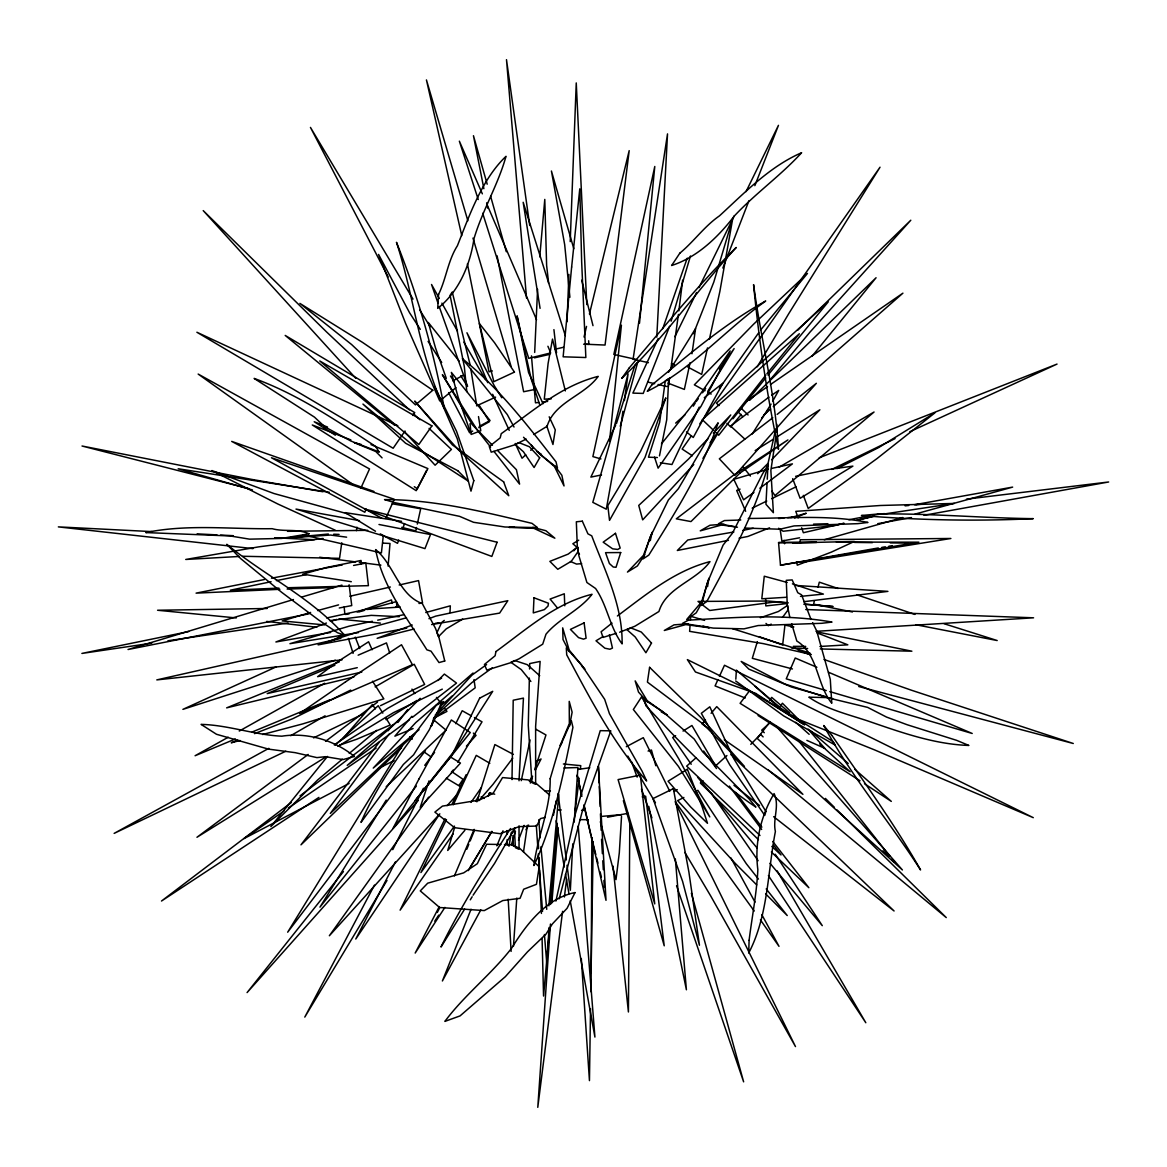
<?xml version="1.0" encoding="UTF-8"?>
<svg xmlns="http://www.w3.org/2000/svg" width="1167" height="1167" viewBox="0 0 1167 1167"><rect width="100%" height="100%" fill="white"/><g stroke="black" fill="none" stroke-linecap="round" stroke-linejoin="round"><path stroke-width="1.5" d="M629.815 822.049L628.415 1011.979L612.981 866.016M591.086 991.848L591.859 837.527M590.531 1008.638L589.452 1080.627L581.312 958.501M591.071 972.636L593.244 841.64M529.366 678.085L528.286 725.232L531.919 782.634L535.638 784.326L535.624 726.399L540.131 661.426L529.687 663.571L529.57 669.012M567.031 321.786L568.913 274.42M570.211 241.627L576.25 82.93L586.797 304.616M534.676 352.434L537.593 289.27M550.445 924.031L537.783 1107.337L562.596 911.354M551.48 902.383L551.918 893.368M449.981 612.529L450.316 605.833L425.765 612.529M572.778 843.829L570.342 890.261L567.016 865.287M767.069 482.788L765.946 504.29L773.385 512.692L770.862 470.403L775.865 437.246M767.259 479.214L768.105 463.095L775.617 429.514M656.773 337.117L667.524 133.884L633.083 359.246L648.414 362.66M513.48 946.218L516.791 898.094M621.53 816.433L619.312 852.756L616.001 879.626L600.334 821.743M735.823 679.179L736.392 670.135L781.438 708.661L833.019 741.614L835.28 745.13L783.684 715.911L735.706 680.988M549.073 927.502L546.754 962.979L544.42 934.504M550.576 904.454L557.213 823.45M574.208 822.079L577.913 767.536L563.938 767.974M690.105 624.651L689.624 631.347L763.378 643.644L811.342 654.541M690.456 619.619L690.689 616.264L704.591 620.392M548.884 905.825L558.789 794.537M551.845 902.995L558.045 827.505M388.1 566.097L390.011 543.472L382.805 543.107M539.752 256.871L544.785 199.411L546.623 265.463L548.65 283.289M549.642 928.057L543.559 996.034L542.086 938.574M639.487 323.274L654.789 166.473L613.827 354.462L635.986 359.392M609.553 441.053L621.413 325.17L592.88 456.603L600.947 458.923M383.301 535.58L381.405 552.939L302.88 534.778M782.736 644.169L784.953 625.089L793.823 626.971M678.421 314.448L670.792 369.268M678.873 310.845L682.637 280.197M564.39 896.971L566.637 878.97M575.171 810.627L579.211 778.243M580.335 769.257L580.772 765.654L563.384 763.991M622.915 411.28L619.721 434.416L606.286 509.191L592.807 502.35L612.179 434.678L628.065 373.892L624.389 400.587M691.987 353.761L695.561 328.656L668.574 372.2M341.771 542.786L339.553 558.337L242.809 556.265M668.283 386.875L669.537 378.079M523.502 851.954L527.382 825.332M776.653 432.009L776.799 424.204M356.416 530.649L356.971 527.207M707.538 586.68L708.923 578.234L701.6 601.88L686.677 619.531L696.218 612.821L702.855 601.034M791.168 627.35L791.737 623.907M508.958 846.279L511.409 832.086M569.525 726.137L572.122 712.191L569.219 701.352L569.35 723.584L560.16 745.553L561.838 742.708M553.421 815.412L556.221 800.737M659.472 455.874L666.722 419.784L668.676 378.575L665.278 380.894L659.676 422.177L648.473 457.201L657.357 457.537M690.076 362.674L684.358 389.413L668.049 383.155M521.255 780.665L530.124 739.936M707.494 347.926L701.688 374.403L687.815 367.051M709.419 339.101L719.864 291.458L732.701 218.681L713.825 282.006L693.461 333.747M416.531 527.499L415.773 530.912L401.725 527.353M417.29 524.085L420.703 508.739L392.243 503.794M555.9 901.07L575.243 814.26L600.246 730.659L610.808 730.834L582.158 811.794L559.212 898.75M650.296 540.569L652.193 532.21L643.44 555.375L627.452 572.078L637.401 565.966L644.738 554.602M584.04 337.015L586.534 326.41M589.437 314.04L629.188 150.645L605.06 345.053L585.878 344.236M814.449 600.757L813.574 604.141L852.464 611.989M817.994 587.249L819.322 582.173L838.125 588.504M476.865 801.817L494.866 744.561L513.378 754.407M671.113 321.188L690.456 255.996M511.336 845.039L515.449 831.254M757.368 641.602L752.307 658.319L792.437 668.954M616.439 423.606L634.906 365.256L637.722 362.164L620.26 426.276M434.022 717.778L431.294 726.224L441.345 705.437L452.169 695.97M530.329 783.072L532.575 776.201M534.807 769.33L545.966 734.962L535.741 729.185M454.707 827.199L447.734 850.451L464.904 830.262M662.768 328.671L687.188 258.243M398.706 540.029L397.524 543.326L380.223 533.844M402.805 528.505L404.555 523.575M524.1 825.375L518.469 840.24M722.854 268.045L748.937 200.753M669.581 326.337L643.207 393.425L632.864 393.104L658.173 338.59M754.845 185.67L778.462 125.336L746.049 191.621M471.06 909.253L442.395 980.966L480.819 909.852M466.785 849.299L468.813 844.31M470.155 840.984L474.196 831.021M489.659 792.772L488.317 796.098L489.659 792.772L494.706 794.187M429.033 780.854L420.222 807.374L460.454 763.058L450.01 756.697M496.865 845.827L503.006 830.802M454.401 875.906L474.138 829.358M366.205 509.045L364.804 512.24L231.708 441.403L373.936 491.438M385.796 518.44L394.227 499.243L271.459 457.756L381.915 518.323M360.895 488.054L369.531 468.959L198.157 374.067L352.74 484.422M717.968 679.544L715.065 685.904L745.232 697.997M719.412 676.364L724.488 665.248L1033.291 817.673L874.273 749.768L797.178 718.843M446.465 819.555L420.922 872.551L454.444 826.09M453.336 804.749L476.253 755.37L489.819 763.291M699.208 407.137L671.959 464.51L660.376 462.774M615.651 425.226L590.867 477.099L601.53 474.94M445.108 818.665L400.121 910.158L453.248 833.734M452.14 803.99L466.173 774.625M734.189 215.88L699.004 287.607M674.891 336.694L696.582 292.509M392.768 849.649L423.446 788.265M455.743 723.657L462.205 710.732L471.351 715.852M437.304 912.463L439.726 907.693M426.524 470.447L416.211 490.68L312.289 424.978L350.873 439.915M512.401 833.005L514.311 829.285M395.467 861.844L355.775 939.027L438.792 815.354M529.453 781.452L531.948 776.638M535.259 770.22L541.065 758.973L536.207 761.409M439.259 906.628L415.189 953.045L444.919 907.386M374.461 885.111L304.791 1017.099L387.006 880.443M514.866 827.943L494.589 863.39L473.087 895.206M771.081 404.118L752.219 433.978M772.773 401.069L778.71 390.405L771.752 395.19M525.967 829.766L528.622 825.054M702.957 458.427L717.676 433.57M757.266 366.774L788.571 313.952L880.02 167.202L699.821 423.811M451.293 773.152L453.146 770.045M457.8 762.255L482.015 721.819L474.4 717.559M386.219 800.11L319.948 907.138L416.342 786.106M468.332 870.611L491.803 831.619M469.455 868.452L491.89 831.342M464.656 909.093L440.995 947.006C461.169 905.884 485.91 867.081 510.519 828.526M470.286 899.83L472.154 896.752M707.8 391.31L734.131 348.583L719.383 369.21M403.607 743.35L287.68 932.2L425.474 750.571M451.527 293.092L450.097 295.309L464.306 366.584L466.815 391.587M693.256 406.174L695.211 403.14M434.766 921.142L438.734 915.132M459.025 785.333L463.066 779.323L451.512 771.475M475.611 800.97L478.66 796.507M405.007 430.988L393.148 448.259L196.887 332.245L397.816 425.707M471.016 802.4L481.373 787.579M691.491 435.685L682.141 449.047L692.352 455.772M412.724 415.452L414.737 412.593L285.2 335.425L394.738 425.372M719.397 388.421L758.696 332.755M760.767 329.823L807.476 273.414L753.692 324.105L694.35 384.833L705.043 390.712M428.61 797.192L329.357 935.744L439.842 813.837M696.188 401.623L698.304 398.676M702.519 392.783L705.67 388.363M780.373 706.05L782.43 703.234L799.132 720.039M782.532 617.372L788.221 609.685L787.565 605.41L778.374 611.508L760.33 617.766M710.076 442.658L730.761 414.941L713.343 433.132M749.55 690.747L740.097 703.322L850.145 771.752L819.759 743.977M769.607 700.185L771.708 697.385L789.534 712.731M512.736 758.142L492.999 784.355L478.762 800.781M389.195 734.014L330.334 813.428L415.379 733.241M397.918 722.475L407.735 709.492M424.744 765.333L434.576 752.394M770.001 721.833L757.237 738.434L902.412 869.969L775.895 725.874M379.304 742.154L300.984 844.835L401.623 747.609M388.115 730.732L392.52 725.028M440.44 705.597L443.606 701.527M765.742 375.249L718.726 435.233L716.202 432.826M661.426 443.956L695.459 401.185L730.163 350.946L701.017 406.32L658.115 468.142L654.512 457.085M343.448 871.559L247.083 992.592L418.267 800.416M732.949 418.793L765.756 377.889M768.032 375.074L828.205 301.917L716.465 403.155L719.003 405.562M766.865 373.878L799.351 333.777L703.599 418.399M761.657 418.165L768.528 409.719M812.042 356.241L876.067 277.746L749.637 400.325M741.249 414.402L730.746 426.976L726.983 423.329M770.41 379.494L810.088 332.012L910.8 220.227L797.674 330.261M705.466 719.981L702.082 723.978L709.478 729.229M711.097 713.3L716.742 706.633L802.911 794.333L724.299 739.747M327.504 756.435L270.861 826.572L317.672 779.921L342.383 759.163M342.865 738.682L372.404 704.518L375.307 708.88M466.421 746.194L476.048 735.356L473.364 733.109M447.092 805.711L456.749 794.858M573.814 550.824L576.075 548.33M435.262 715.05L471.979 675.095L486.566 664.606M693.752 464.539L642.681 519.884L638.743 505.428L688.457 459.127L708.354 438.325M411.936 716.261L394.884 736.173L413.089 728.544M750.789 744.356L760.534 734.349L763.13 736.917M420.178 698.318L392.156 726.399L347.212 765.392L409.515 719.587M438.004 680.463L444.364 674.074L456.516 683.074L412.359 717.369M757.689 473.7L767.842 463.547M771.65 459.74L819.861 409.777L776.609 437.173M335.25 745.057L378.21 705.714L382.834 713.125M741.818 407.881L737.923 411.645L742.752 416.692M386.204 786.718L446.042 730.148L433.964 720.083M525.748 454.824L522.043 458.237L515.26 443.475M530.693 450.287L533.159 448.011L531.262 444.963M434.489 716.815L471.92 682.564L492.284 667.874M715.313 766.136L726.924 755.56M675.664 423.11L685.175 414.606M695.795 757.981L686.663 766.121L759.994 835.484M702.957 780.679L700.346 782.999L758.433 839.657M769.534 723.175L761.715 730.148L764.268 732.701M763.758 415.029L770.57 409.004M773.298 406.597L902.922 293.165L770.497 384.527M473.058 673.023L415.817 722.548L373.236 768.09L419.026 729.725M349.254 753.401L376.722 730.338M444.277 620.377L441.695 622.492L436.969 632.602L438.456 636.657L446.246 628.853L462.686 619.123M455.932 387.692L439.74 400.952L405.532 323.244L378.56 254.435L409.588 312.785L420.295 329.342M612.004 623.105L601.107 631.785L603.018 637.43L616.336 633.273M777.134 414.416L816.36 383.301L734.889 475.377L719.339 458.821L772.802 417.742M704.27 397.699L722.869 383.243L693.256 437.479L686.488 431.95M291.4 802.429L161.498 901.026L318.927 797.397M300.021 795.865L399.085 720.302M308.19 754.436L196.96 837.279L325.564 757.15M325.52 741.351L377.51 702.082M433.38 718.916L475.188 687.844L474.006 679.602M753.926 492.459L743.598 499.826L733.795 479.331L768.207 469.163M759.834 488.244L792.422 463.868L771.664 468.405M746.734 401.229L767.536 386.627M283.931 811.065L244.02 838.606L349.108 783.436M288.366 808.002L376.124 748.091M768.965 397.101L730.6 426.043L744.765 439.04M334.287 744.925L387.736 708.325L441.622 678.071M617.387 615.986C646.051 594.601 674.555 570.765 709.988 561.619C696.072 581.064 666.24 587.205 658.932 611.508L635.023 626.168L619.662 632.222M674.307 791.474L677.254 789.607M675.635 735.691L672.673 737.544L691.2 764.254M683.045 731.053L691.929 725.495L715.765 766.15M755.166 450.579L773.546 439.084M385.971 719.645L416.94 700.419M526.2 439.084L514.501 444.904L491.219 452.183L489.294 446.538L500.191 437.858L501.256 433.657C531.802 411.936 560.875 385.81 598.19 376.372C584.259 395.817 554.427 401.959 547.119 426.261L533.669 434.503M337.992 746.369L393.527 712.629L442.308 689.143M578.73 540.19L572.851 543.734L577.942 548.125M603.208 636.467L596.001 640.8L604.885 648.21L609.918 649.246L612.456 648.064L609.364 634.673M268.833 748.339L114.147 833.384L285.784 751.227M290.714 735.691L325.112 715.794M375.132 686.867L414.212 664.256L424.642 684.431L380.53 705.656M779.25 467.077L874.054 412.024L774.976 495.537L771.956 491.249M472.664 431.075L469.615 432.782L448.624 392.623M478.762 427.662L489.425 421.681L478.922 404.832M324.674 683.264L239.279 731.053M228.236 737.223L195.093 755.735L235.428 738.959M452.708 380.953L463.489 375.176M479.287 426.334L490.067 420.543L451.352 372.39L458.033 396.853L470.053 431.279M626.314 746.69L643.294 737.675L669.785 791.314M771.227 624.126L768.265 625.687L766.004 623.426M434.095 718.041L446.946 711.403L444.86 708.602M683.877 797.455L677.662 800.635L735.064 863.186L756.697 884.892M694.759 791.912L697.866 790.336L746.282 863.682L758.448 879.101M378.02 768.717L394.096 760.548M837.118 468.58L878.736 447.53L934.957 412.812L876.957 458.616L808.22 508.447L803.348 495.362M350.683 690.091L292.786 718.682L254.537 733.664M752.161 508.156L766.763 501.037M771.635 498.674L795.996 486.829M831.721 469.44L895.045 438.632M313.558 737.865L362.572 714.292M276.141 666.897L182.898 709.361L335.294 660.201M329.911 641.442L344.571 634.498M909.837 431.702L1057.039 364.075L819.278 457.77M476.544 405.853L495.61 397.13M334.841 665.278L267.199 693.606L361.814 672.061M358.152 655.183L386.467 642.915L389.705 652.893M339.451 661.791L226.646 707.858L353.893 676.991M252.232 731.972L329.327 700.054M769.564 527.834L747.872 536.455L739.061 538.206M794.596 517.9L806.266 513.247L790.876 517.608M740.068 489.119L736.683 490.446L745.655 511.306M237.908 740.184L231.256 742.781L239.979 740.491M412.243 625.016L377.145 638.305L414.052 628.998M428.96 618.685L435.656 616.147L507.82 600.684L499.622 613.098L431.615 624.564M326.424 623.047L275.893 641.981L325.199 633.36M331.53 621.209L336.665 619.385M357.204 612.091L391.426 599.94L392.316 603.31M339.568 745.159L356.694 739.251L390.245 724.984L385.606 717.574M648.093 751.067L651.434 750.031L655.81 765.742M293.457 599.532L128.034 649.508L309.007 613.813M302.122 596.95L341.96 585.119M753.24 528.243L742.723 530.431M824.252 539.767L902.806 517.521M915.016 514.107L1012.65 487.106L914.476 504.742M359.057 611.873L364.148 610.472M367.547 609.539L396.415 601.588L396.926 606.811M406.481 617.781L376.678 625.92L318.124 644.87L406.743 628.167M310.612 612.442L282.137 620.932L324.557 624.914M317.599 610.56L338.561 604.885M262.633 734.495L302.72 723.905L383.841 698.858L372.536 681.236M492.386 370.931L489.002 371.792L467.413 263.888M357.262 667.67L317.614 676.67L337.934 661.499L368.597 641.777L372.127 649.756M550.751 352.915L528.724 358.342L482.686 213.284M545.266 817.411L540.365 818.621L536.718 826.046L519.082 826.63L500.191 833.705L454.605 827.68L434.883 812.115L442.424 806.12L479.141 800.124L493.072 793.4L502.554 777.587L528.053 779.877L536.368 783.626L549.613 795.033M844.077 523.283L835.309 525.398L783.145 531.248L778.608 528.243M856.33 520.336L872.099 516.529M554.952 349.269L563.457 347.27M843.551 523.399L803.363 532.736L801.627 527.79M857.526 520.146L873.252 516.5M883.725 514.063L954.373 503.429L880.502 505.486L795.792 511.35L798.126 517.929M340.793 638.378L156.801 679.894L342.019 659.866M534.428 357.846L549.73 354.345M349.881 596.249L390.376 587.016M399.172 585.017L418.545 580.597L422.542 602.96L418.968 603.485M326.775 617.956L367.08 609.174L400.325 607.059M795.631 476.311L827.753 469.601L852.887 466.129L800.124 498.294L792.685 478.689M372.361 621.296L349.327 626.125L289.927 643.688L358.459 632.572M377.685 620.173L404.263 614.601M271.094 581.735L230.337 590.196L278.942 588.11M276.404 580.626L306.352 574.602M188.879 631.522L81.894 653.432L151.812 643.148M535.595 389.311L523.618 391.733L497.098 255.792M642.215 796.871L645.643 796.186L664.227 945.81L623.368 800.679M264.384 579.532L196.085 593.142L279.876 589.306M728.471 540.321L677.327 550.488L687.757 540L733.868 531.977M353.572 565.455L365.811 563.092L368.422 585.659L287.943 587.73M339.276 607.978L351.748 605.571L349.108 584.784M848.832 519.753L868 516.106M873.222 515.114L884.367 513.582M607.511 817.206L628.094 813.297M271.473 578.19L342.354 564.916M799.614 537.797L781.861 541.021L780.096 528.914M877.759 523.662L911.5 517.55M923.943 515.303L1108.65 481.986L966.451 499.14M816.521 542.247L778.564 542.582L780.475 565.207L878.299 547.965M780.475 565.207L918.881 542.188L836.403 542.072M435.276 623.338L438.85 622.726M802.021 562.377L950.886 538.483L800.124 539.752L800.416 543.238M881.814 547.396L885.33 546.827M888.846 546.244L892.347 545.675M904.644 543.662L908.159 543.093L890.261 542.874M327.008 633.068L330.597 632.499M288.074 623.018L167.946 640.771M345.447 614.455L349.035 613.93M395.657 606.971L399.245 606.432M577.68 769.476L589.787 767.755M323.055 538.454L258.563 546.885L185.743 559.46L239.235 556.469M329.896 620.64L371.208 615.359L399.202 616.701M538.95 402.425L535.478 402.819L531.452 355.862M542.422 402.017L547.629 401.419M787.477 603.514L765.829 605.936L765.64 598.948M803.727 601.72L887.912 591.377L796.127 585.469M514.326 526.9L509.206 527.411L533.946 528.359L554.865 538.206L545.908 530.722L532.808 527.367M778.593 518.542L784.02 517.988M787.623 517.637L794.858 516.908M905.111 505.851L908.728 505.486M915.964 504.757L921.376 504.217M581.662 563.617L576.542 564.084L570.459 561.502M600.742 816.477L621.632 814.624M724.109 524.143L709.959 525.252L700.244 530.854L721.687 524.975L737.471 527.207M688.151 623.776L674.015 624.87L664.3 630.486L685.729 624.608L709.332 627.802L702.986 626.023M786.427 597.271L761.803 598.802L764.268 576.221L787.142 582.435M800.489 596.395L823.421 594.091L792.422 583.865M816.01 631.332L1033.568 617.81L805.741 609.51M551.262 398.808L544.274 399.172L548.096 363.506L552.502 339.101L565.339 390.916M792.568 542.947L854.332 541.459L831.327 552.137L797.28 565.178L796.55 561.75M740.768 520.001L724.371 520.57L718.522 523.706L736.275 526.944M287.111 589.072L334.098 587.555M813.559 524.143L827.914 523.735M287.52 531.321L367.707 530.329M557.782 810L561.283 809.956M267.214 608.488L157.574 610.253L236.245 617.941M778.564 542.582L816.535 542.465M545.149 790.92L550.386 790.92M748.237 518.44C788.133 518.411 828.541 514.472 867.956 522.451L857.789 523.662L794.1 525.909L779.921 529.22L744.561 528.038M793.312 646.328L805.726 646.401M819.92 646.474L847.826 644.826L817.133 632.908M581.56 810.277L585.046 810.306M579.649 819.628L588.387 819.715M854.463 542.422L872.362 542.64M500.891 844.5L486.61 844.252L477.318 863.711L463.664 872.872L427.691 883.186L420.28 890.902L439.609 907.503L484.29 910.581L502.802 900.559L520.088 898.313L523.662 889.239L536.455 884.309L539.212 866.775L519.753 848.365L511.598 844.689L504.465 844.558M583.617 344.207L588.854 344.367L588.664 340.764M328.335 534.019L285.186 538.133L330.436 535.04L346.628 537.17M333.718 534.209L339.086 534.413M791.372 647.962L807.637 648.516M820.284 648.954L911.879 651.201L816.9 631.887M233.181 535.682L220.563 535.055M274.653 537.739L314.302 539.708M152.075 531.612L58.35 526.886L252.991 548.621M197.135 533.873L216.96 534.88M380.442 623.12L338.882 619.05M787.885 602.931L775.238 601.924L709.74 610.487L697.997 601.428L767.959 601.034L787.856 602.712M804.165 604.229L833.078 606.534L804.136 604.083M266.674 621.413L316.811 627.248M319.641 557.242L355.672 561.91M359.276 562.363L380.894 565.164M351.296 581.706L302.793 574.164L326.293 567.541L361.07 560.466L361.201 563.953M329.298 492.27L178.186 468.769L252.451 489.936M829.868 698.172L832.64 698.595M401.565 521.313L345.228 512.649L375.497 531.262M322.865 491.745L251.693 479.389L82.026 446.013L248.834 488.637M916.08 624.783L997.187 640.537L944.103 623.718M359.465 520.672L295.995 509.089L424.963 548.621L430.506 534.544L378.998 524.494M647.875 382.09L654.672 383.695M658.071 384.483L666.576 386.481M361.274 444.496L354.389 442.731L375.759 451.483L382.076 457.872M858.722 686.517L1073.275 743.496L911.398 690.208L824.004 659.472M348.233 514.005L273.895 493.495L211.913 470.564L277.819 503.998L335.337 530.256M827.52 697.151L791.678 687.086L748.849 669.114L741.176 661.412L784.764 683.979L828.497 697.954M826.28 690.587L786.237 678.844L795.223 658.013L816.871 667.276M829.766 691.608L972.213 733.474L828.526 672.25M732.395 628.648L809.986 653.068M856.914 594.849L914.986 614.425M758.871 636.584L782.867 645.015M798.286 650.442L810.292 654.658M327.577 427.093L314.215 421.739L335.337 435.174M371.004 444.612L427.895 468.594L417.334 488.696L414.285 486.697M806.864 740.374L824.719 748.28L808.133 729.098M671.492 363.389L674.643 364.906M661.222 711.899L667.276 715.094L647.174 700.652L635.169 680.886L638.509 692.075L647.583 702.096M481.212 796.813L484.29 798.447M708.106 392.389L711.17 394.067M446.334 778.214L461.301 787.185M758.069 715.546L860.006 780.767M541.517 454.415L537.039 451.512L554.529 466.61L564.04 485.953L561.867 475.29L554.617 465.677M864.484 783.713L891.311 801.393L854.973 769.432M423.577 751.606L430.725 756.624M733.985 785.303L759.498 805.493M773.663 816.696L894.082 910.975L730.805 754.466M768.469 770.147L946.262 917.583L837.045 809.956M793.648 716.275L801.86 723.35M810.088 730.44L848.249 763.51M409.675 736.815L412.316 739.105M755.093 686.356L778.112 706.735M795.704 722.315L809.183 734.32M539.694 675.708L527.338 664.679L514.866 660.58L510.898 662.316L521.284 669.61L530.883 681.47M582.333 666.882L584.857 669.216L569.16 650.048L562.684 627.861L563.019 639.531L569.19 651.565M771.825 846.44L781.015 854.944L773.473 845.025M409.34 409.821L326.483 331.866L203.218 210.614L355.672 378.196M413.293 413.541L419.857 419.726M429.077 428.391L451.425 449.426L435.101 465.21L404.555 431.746M702.257 419.609L713.664 430.433M771.358 851.983L808.848 887.708L772.758 841.465M740.549 407.662L748.076 414.956M882.996 850.714L888.116 855.761M891.953 859.539L894.52 862.063L892.259 859.262M825.375 798.418L834.449 807.389M765.61 893.834L787.229 915.541L766.208 888.904M492.43 445.24L472.227 424.657L442.366 374.665L477.23 430.01L490.607 447.092M497.478 450.389L516.427 469.703L519.578 484.115L493.947 451.366M523.531 437.26L540.977 455.101L557.49 468.084L556.017 461.826C527.513 425.415 498.907 387.765 462.351 358.707L507.309 414.591L514.02 427.02M697.603 777.251L757.164 848.059M770.001 863.332L822.283 925.664L775.209 854.229M557.432 607.978L550.095 599.05L564.288 593.784L564.77 605.79M742.737 466.552L750.425 476.063M890.013 856.461L798.549 740.68M459.244 361.245L428.289 322.471L435.524 347.97L446.29 378.371M761.643 829.445L729.39 786.106M735.779 792.466L761.861 827.14M436.487 697.414L441.724 704.401M703.613 751.008L716.509 768.557M675.182 801.539L754.232 911.048M760.417 919.873L779.002 946.335L761.876 914.768M710.761 792.451L758.098 860.692M768.397 875.542L865.812 1022.744L777.207 870.918M428.085 341.391L441.709 362.485M450.477 376.037L454.357 382.061M411.966 689.113L414.766 693.548M501.795 397.757L494.195 385.577L466.946 332.755L487.733 382.659M413.001 299.102L310.451 127.407L388.188 276.944M419.682 309.839L430.185 326.687M460.761 375.716L467.456 386.452M627.831 756.099L655.446 802.706M684.898 852.421L710.674 895.92L795.486 1046.595L675.401 802.692M463.839 342.135L485.618 379.844M577.782 551.32L579.474 554.296M439.317 298.475L431.542 284.485L437.975 303.084M441.914 303.143L457.479 331.136M730.921 857.935L755.02 902.135M811.021 619.444L801.539 594.805L797.761 592.705L792.189 579.926L786.252 580.32L787.258 604.71L789.84 617.503M812.64 622.697L816.681 630.866L830.291 679.369L831.779 703.263C816.608 684.781 818.388 654.381 796.813 641.019L791.824 624.228M543.078 403.694L528.578 372.579L517.069 315.849L531.291 379.392L539.84 405.095M549.176 416.809L555.288 429.908L552.954 444.496L546.681 425.649M492.649 394.286L509.235 430.36M482.35 193.839L459.36 141.163L478.251 199.542M486.668 203.714L536.543 319.685M547.907 346.263L550.036 351.252M355.264 637.153L359.728 648.546M467.544 386.189L439.157 306.469M631.595 761.861L637.138 777.134M641.442 789.023L651.915 817.877M676.554 885.782L743.627 1081.838L691.375 893.207M348.408 638.407L353.09 653.403M565.353 335.731L523.166 202.285L540.073 308.336M472.985 238.097L511.015 366.19M467.865 220.753L426.436 79.925L461.753 235.588M573.799 248.702L551.422 171.009L564.682 244.662L569.904 297.279M487.193 184.196L473.452 135.708L483.882 188.689M490.621 196.319L506.318 251.736M581.691 280.182L592.996 325.666M452.242 291.969L470.243 365.3M591.436 836.943L595.783 854.404M596.643 857.891L597.942 863.128M600.115 871.866L601.413 877.103M581.647 794.494L577.169 775.034L581.895 796.346M584.098 805.113L591.013 835.193M583.879 805.215L606.009 900.326L598.438 766.515L599.138 782.911M648.794 806.397L686.4 989.776L675.343 858.941M486.668 202.81L487.704 208.105M783.991 540.336L784.603 543.778M556.178 820.722L564.288 866.993M565.543 874.112L568.971 893.689M570.225 900.793L594.922 1037.069L578.219 826.061M470.812 368.845L476.501 404.205M478.499 416.59L480.775 430.725L471.132 434.46L470.053 423.752M529.716 225.494L506.493 59.663L526.521 298.066M566.301 859.948L558.132 793.487M553.917 329.619L556.542 352.784M344.148 606.942L344.834 613.9M546.74 909.326L540.934 846.79M538.746 819.759L540.204 837.775M542.538 911.369L538.293 854.011M536.28 825.229L537.914 848.613M601.545 839.35L602.376 853.631M602.785 860.765L603.31 869.692M603.923 880.399L604.346 887.533M508.185 899.203L511.102 951.397M512.911 835.47L513.495 846.323M512.007 779.6L513.203 700.229L523.443 698.114L519.023 780.767M514.399 827.972L515.376 847.665L519.038 849.313L519.023 825.871M538.25 841.392L538.57 848.599M538.964 857.599L539.358 866.614M539.519 870.217L541.43 913.44M599.298 786.543L600.144 806.572M600.451 813.851L601.151 830.248M507.018 830.568L507.076 834.186M507.164 839.598L507.237 845.025M749.097 940.339L748.718 953.016C768.251 915.687 767.565 872.085 775.384 831.502C772.539 818.796 779.935 805.945 774.086 793.618C760.563 816.171 754.407 843.566 757.85 869.648C756.712 893.411 752.015 916.766 749.097 940.339M550.168 778.739C550.722 808.527 537.462 836.272 533.932 865.535C554.296 821.904 563.369 774.013 572.924 727.318L571.407 720.856L558.818 749.36L550.168 778.739M533.99 597.781L533.29 612.908L544.376 609.626L548.038 606.009L548.446 603.251L533.99 597.781M438.529 294.492L437.713 308.38C458.879 291.692 470.17 264.88 473.962 238.783C482.35 210.41 498.105 184.824 505.997 156.32C481.913 179.324 469.557 215.078 457.42 245.697C447.822 260.883 446.29 278.577 438.529 294.492M571.64 267.024L563.136 356.81L585.849 357.525L581.662 261.787L579.78 188.835L571.64 267.024M649.596 667.32L647.422 682.126L703.57 724.328L744.473 766.442L700.842 717.501L649.596 667.32M495.931 651.565L495.114 655.766L484.451 664.446L486.799 670.091L510.329 662.812L519.052 658.83L542.713 644.169L545.981 634.206C559.095 618.393 579.576 610.531 592.048 594.28C554.836 603.456 526.084 629.699 495.931 651.565M707.085 583.631L701.425 605.44L706.939 601.297C730.469 557.666 755.195 513.392 768.046 465.006L762.445 474.079L732.438 533.173L723.102 545.091L707.085 583.631M473.802 480.658L470.987 491.147L457.289 438.792L434.547 386.7L456.516 431.265L473.802 480.658M765.902 811.444L764.75 815.383L729.783 764.852L701.338 713.3L709.799 706.808L733.693 758.521L765.902 811.444M620.698 552.545L616.016 567.279L613.229 567.016L609.422 563.559L605.556 552.662L620.698 552.545M650.019 537.491L643.046 558.905L648.808 555.098C674.949 512.999 702.33 470.316 718.113 422.804L711.972 431.513L678.406 488.667L668.37 499.987L650.019 537.491M665.759 398.122L645.015 457.376L609.524 520.365L607.817 505.661L640.552 451.323L665.759 398.122M497.098 542.247L491.832 556.44L364.731 509.06L497.098 542.247M442.001 702.184L429.383 729.652L413.599 754.816L403.33 764.502L360.982 822.399C379.596 779.571 408.552 742.183 436.341 705.233L442.001 702.184M479.637 698.187L451.76 755.589L415.233 800.489L455.597 749.345L492.722 691.316L479.637 698.187M575.039 892.565L567.074 908.305L552.399 923.914L546.039 934.067L527.499 951.849L505.399 976.619L460.046 1015.903L444.875 1021.402C464.729 994.736 491.526 974.197 511.846 947.881C526.405 924.22 546.273 898.327 575.039 892.565M419.041 778.87L393.06 828.22L470.272 732.54L451.352 719.966L419.041 778.87M539.694 457.8L534.092 467.515L523.385 451.702L515.114 444.408L519.067 442.672L529.439 446.771L539.694 457.8M651.507 643.046L645.905 652.761L635.198 636.963L626.927 629.655L630.88 627.919L641.252 632.018L651.507 643.046M641.558 696.918L633.345 709.521L678.45 766.427L709.769 816.9L678.888 759.046L641.558 696.918M679.807 253.195L671.638 265.507C697.633 257.105 718.216 236.93 734.554 215.749C755.574 193.314 780.913 175.415 801.627 152.717C769.753 166.458 744.765 192.672 719.456 215.866C704.27 226.383 693.927 241.54 679.807 253.195M578.278 551.247L571.363 561.225L557.782 569.292L549.847 561.371L568.169 554.106L577.621 546.987L578.278 551.247M431.921 425.897L418.851 444.481L319.773 360.968L431.921 425.897M651.653 385.11L647.277 391.339C692.264 369.035 725.232 329.969 765.698 301.013C724.284 324.047 688.078 355.235 651.653 385.11M629.29 367.838L621.748 378.371C663.95 338.488 697.137 290.306 736.202 247.477C697.881 285.098 664.125 327.052 629.29 367.838M739.834 473.146L690.981 521.576L676.32 518.834L732.92 475.611L787.929 439.915L739.834 473.146M432.797 390.245L415.481 404.891L351.603 344.528L299.875 303.391L362.616 342.456L432.797 390.245M615.476 533.319L603.179 542.174L612.646 548.826L617.751 549.438L620.173 548.052L615.476 533.319M345.52 681.878L299.583 713.504L412.418 664.679L401.506 644.753L345.52 681.878M687.378 769.257L668.064 781.219L690.747 807.053L707.494 823.304L702.096 806.674L687.378 769.257M688.413 620.188L682.564 623.324L713.358 628.109L743.977 628.853L758.142 625.541L821.831 623.295L832.013 622.069C784.603 613.696 735.983 617.328 688.413 620.188M673.359 788.629L652.98 798.607L682.578 881.348L699.456 945.241L688.909 872.099L673.359 788.629M584.113 622.886L570.43 629.392L578.555 637.62L583.471 639.151L586.097 638.218L584.113 622.886M514.443 372.098L493.845 381.667L479.404 323.565L494.545 342.719L514.443 372.098M354.389 756.464L342.981 759.6L325.403 756.683L316.928 757.616L295.236 752.671L268.468 749.112L216.493 734.276L201.074 724.386C228.382 725.028 254.523 734.962 281.83 736.187C307.257 732.22 334.491 740.097 354.389 756.464M444.758 660.989L439.011 662.564L431.002 651.157L426.889 649.829C407.079 618.014 382.776 587.395 375.628 549.584C394.183 564.668 398.487 594.82 422.308 603.602L435.481 628.357L438.909 637.284L444.758 660.989M309.007 533.8L281.714 538.425L249.548 539.154L230.045 535.945L145.802 532.575C187.347 523.954 230.089 529.264 272.174 528.695C284.281 532.094 297.322 528.388 309.007 533.8M640.347 775.107L618.087 779.585L654.731 903.885L640.347 775.107M582.333 521.182L576.338 521.795L577.3 546.287L578.89 555.74L586.899 582.493L595.593 588.504C607.38 605.513 609.743 627.379 622.099 643.907C622.74 605.513 604.944 570.794 591.742 535.843L587.935 533.844L582.333 521.182M878.488 513.961L861.421 515.522C918.414 520.234 976.064 521.372 1033.218 518.659C981.593 518.017 930.099 513.305 878.488 513.961M537.418 527.601L505.019 527.003L473.525 522.291L459.594 516.354L394.752 502.671L384.541 499.607C434.605 499.491 483.765 511.905 531.992 523.356L537.418 527.601M826.951 697.574L808.833 697.166C826.236 709.157 847.432 714.233 867.344 720.798C900.195 732.045 933.921 744.298 968.873 745.45L956.663 740.359L907.167 724.736L886.497 717.063L867.621 707.377L826.951 697.574M755.866 693.504L695.459 671.988L687.363 659.618L749.272 690.28L804.647 724.824L755.866 693.504M379.042 451.95L350.859 441.024L324.776 426.801L314.492 417.144L254.114 378.414C297.993 394.373 337.073 420.995 375.657 446.48L379.042 451.95M344.644 635.315L337.496 632.718L318.474 619.867L281.685 592.325L240.562 558.497L226.748 544.318C265.186 575.9 311.458 597.65 344.644 635.315M457.785 470.724L405.62 443.256L362.952 404.088L412.768 445.065L468.215 481.11L457.785 470.724M662.739 711.637L643.863 699.354L646.037 705.904C679.938 742.052 714.087 779.541 755.895 807.083L749.068 798.899L702.549 751.694L694.205 739.061L662.739 711.637M503.663 481.883L452.431 444.948L414.708 401.083L458.135 449.558L508.797 495.727L503.663 481.883M581.356 664.694L566.301 647.948L566.71 654.833C590.108 698.537 613.375 743.583 646.635 781L642.171 771.329L609.451 713.693L604.666 699.325L581.356 664.694M831.983 735.516L823.756 725.509C851.356 776.595 889.312 821.116 920.559 869.94C894.141 823.187 862.355 779.716 831.983 735.516M444.131 407.691C419.259 355.643 414.329 296.856 396.474 242.313C417.786 295.426 433.759 351.442 444.131 407.691M778.462 449.178C766.836 395.03 758.929 339.801 753.576 284.646C760.913 339.655 775.282 393.687 778.462 449.178"/></g></svg>
